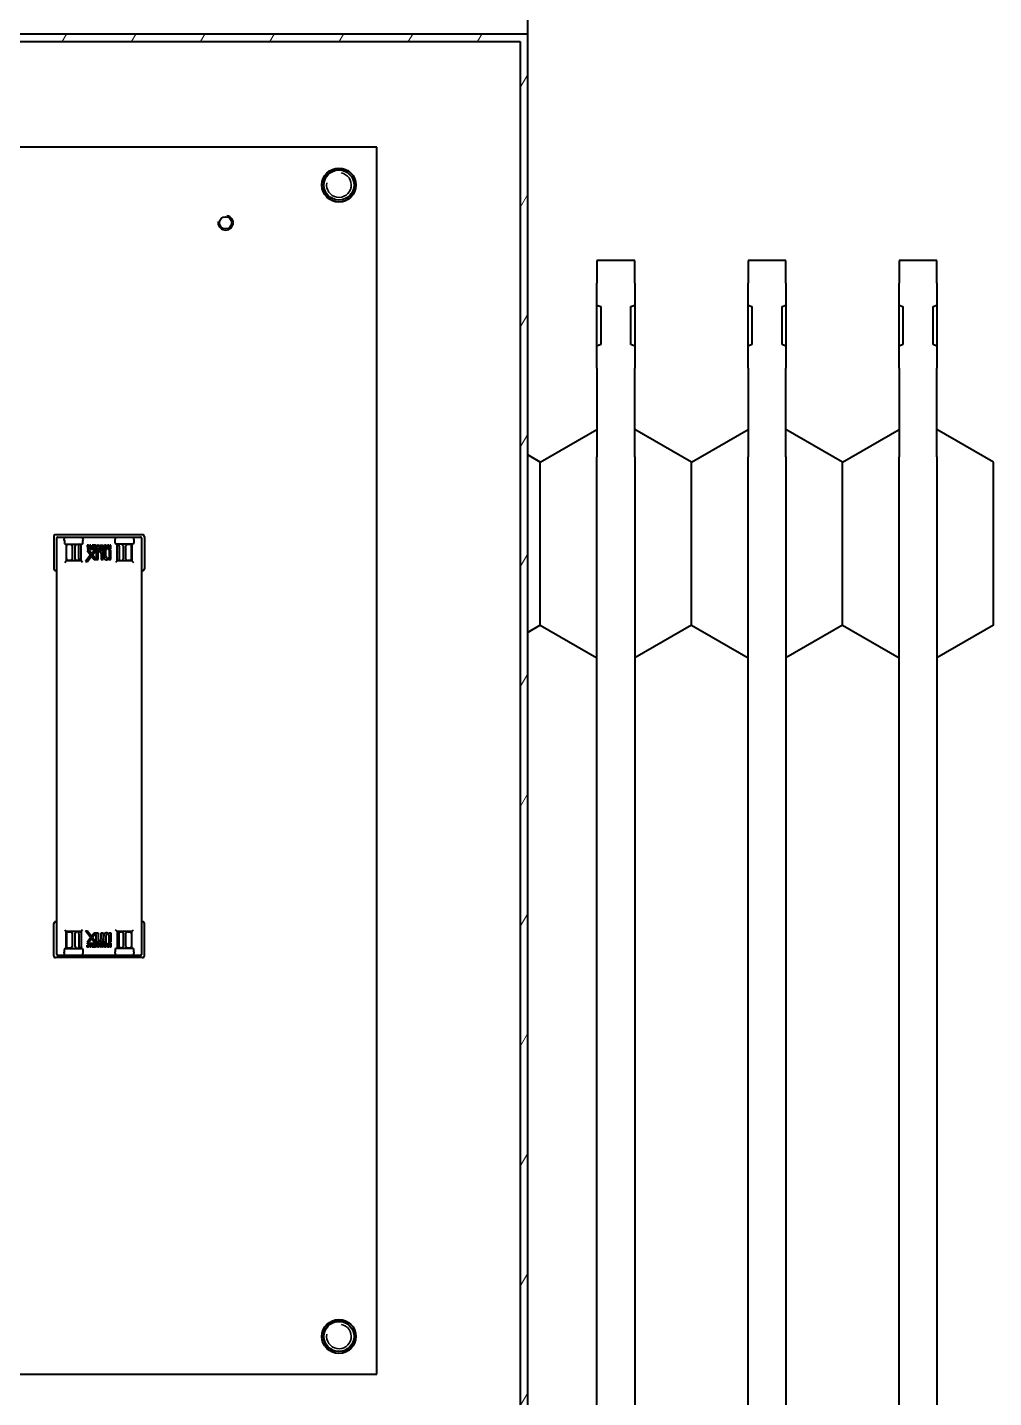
# Model space of a CAD drawing. Header units: millimetres. Extents: x 0 to 4205, y 0 to 2970.
# Drawn here: x 1979.9 to 2235.6, y 2292.2 to 2655.1 of the extents above; entities that cross this region are included whole.
import ezdxf

# ---------------------------------------------------------------- set-up
doc = ezdxf.new("R2010")
doc.units = ezdxf.units.MM
doc.header["$LTSCALE"] = 5
for name, color, linetype, lineweight in [('가시적인 것(ISO)', 3, 'Continuous', 40), ('가시적인 좁은 것(ISO)', 3, 'Continuous', 35), ('해치(ISO)', 7, 'Continuous', 18)]:
    doc.layers.add(name, color=color, linetype=linetype, lineweight=lineweight)

msp = doc.modelspace()

# ---------------------------------------------------------------- hatches: boundary and pattern name
at = {"layer": '해치(ISO)'}
h = msp.add_hatch(dxfattribs=at)
h.set_pattern_fill('ANSI31', color=256, scale=127, angle=14.99998, style=0)
h.set_pattern_definition([(60, (0, 0), (-13.74815, 7.937505), [])])
h.paths.add_polyline_path([(2112.348, 2653.391), (1685.348, 2653.391), (1685.348, 2268.391), (2112.348, 2268.391)])
h.paths.add_polyline_path([(1687.348, 2651.391), (2110.348, 2651.391), (2110.348, 2270.391), (1687.348, 2270.391)], flags=0)

# ---------------------------------------------------------------- linework, layer by layer
at = {"layer": '가시적인 것(ISO)'}
for p, q in [((2112.348, 2653.391), (2112.348, 2688.391)), ((2112.348, 2653.391), (1685.348, 2653.391)), ((2112.348, 2268.391), (2112.348, 2653.391)), ((1687.348, 2651.391), (2110.348, 2651.391)), ((2110.348, 2651.391), (2110.348, 2270.391)), ((2072.348, 2623.391), (1725.348, 2623.391)), ((2072.348, 2298.391), (2072.348, 2623.391)), ((2130.648, 2593.391), (2130.648, 2587.36)), ((2140.648, 2593.391), (2130.648, 2593.391)), ((2140.648, 2587.36), (2140.648, 2593.391)), ((2170.648, 2593.391), (2170.648, 2587.36)), ((2180.648, 2593.391), (2170.648, 2593.391)), ((2180.648, 2587.36), (2180.648, 2593.391)), ((2210.648, 2593.391), (2210.648, 2587.36)), ((2220.648, 2593.391), (2210.648, 2593.391)), ((2220.648, 2587.36), (2220.648, 2593.391)), ((2130.648, 2581.61), (2130.648, 2587.36)), ((2140.648, 2587.36), (2140.648, 2581.61)), ((2170.648, 2581.61), (2170.648, 2587.36)), ((2180.648, 2587.36), (2180.648, 2581.61)), ((2210.648, 2581.61), (2210.648, 2587.36)), ((2220.648, 2587.36), (2220.648, 2581.61)), ((2130.648, 2581.61), (2131.648, 2581.176)), ((2130.648, 2570.691), (2130.648, 2581.61)), ((2131.648, 2581.176), (2131.648, 2571.125)), ((2139.648, 2581.176), (2140.648, 2581.61)), ((2139.648, 2571.125), (2139.648, 2581.176)), ((2140.648, 2581.61), (2140.648, 2570.691)), ((2170.648, 2581.61), (2171.648, 2581.176)), ((2170.648, 2570.691), (2170.648, 2581.61)), ((2171.648, 2581.176), (2171.648, 2571.125)), ((2179.648, 2581.176), (2180.648, 2581.61)), ((2179.648, 2571.125), (2179.648, 2581.176)), ((2180.648, 2581.61), (2180.648, 2570.691)), ((2210.648, 2581.61), (2211.648, 2581.176)), ((2210.648, 2570.691), (2210.648, 2581.61)), ((2211.648, 2581.176), (2211.648, 2571.125)), ((2219.648, 2581.176), (2220.648, 2581.61)), ((2219.648, 2571.125), (2219.648, 2581.176)), ((2220.648, 2581.61), (2220.648, 2570.691)), ((2131.648, 2571.125), (2130.648, 2570.691)), ((2130.648, 2564.849), (2130.648, 2570.691)), ((2140.648, 2570.691), (2139.648, 2571.125)), ((2140.648, 2570.691), (2140.648, 2564.849)), ((2171.648, 2571.125), (2170.648, 2570.691)), ((2170.648, 2564.849), (2170.648, 2570.691)), ((2180.648, 2570.691), (2179.648, 2571.125)), ((2180.648, 2570.691), (2180.648, 2564.849)), ((2211.648, 2571.125), (2210.648, 2570.691)), ((2210.648, 2564.849), (2210.648, 2570.691)), ((2220.648, 2570.691), (2219.648, 2571.125)), ((2220.648, 2570.691), (2220.648, 2564.849)), ((2130.648, 2564.849), (2130.648, 2541.357)), ((2140.648, 2541.357), (2140.648, 2564.849)), ((2170.648, 2564.849), (2170.648, 2541.357)), ((2180.648, 2541.357), (2180.648, 2564.849)), ((2210.648, 2564.849), (2210.648, 2541.357)), ((2220.648, 2541.357), (2220.648, 2564.849)), ((2115.648, 2539.98), (2130.648, 2548.641)), ((2155.648, 2539.98), (2140.648, 2548.641)), ((2155.648, 2539.98), (2170.648, 2548.641)), ((2195.648, 2539.98), (2180.648, 2548.641)), ((2195.648, 2539.98), (2210.648, 2548.641)), ((2235.648, 2539.98), (2220.648, 2548.641)), ((2115.648, 2539.98), (2112.348, 2541.886)), ((2130.648, 2186.11), (2130.648, 2541.357)), ((2140.648, 2541.357), (2140.648, 2186.11)), ((2170.648, 2186.11), (2170.648, 2541.357)), ((2180.648, 2541.357), (2180.648, 2186.11)), ((2210.648, 2186.11), (2210.648, 2541.357)), ((2220.648, 2541.357), (2220.648, 2186.11)), ((2115.648, 2496.801), (2115.648, 2539.98)), ((2155.648, 2496.801), (2155.648, 2539.98)), ((2195.648, 2496.801), (2195.648, 2539.98)), ((2235.648, 2496.801), (2235.648, 2539.98)), ((1986.848, 2520.248), (1986.848, 2511.738)), ((2010.348, 2520.748), (1987.347, 2520.748)), ((1987.642, 2409.584), (1987.642, 2519.912)), ((1987.878, 2520.148), (2009.817, 2520.148)), ((1989.631, 2519.593), (1989.629, 2519.605)), ((1989.648, 2519.246), (1989.648, 2518.605)), ((1994.578, 2518.605), (1994.578, 2519.246)), ((1994.597, 2519.605), (1994.595, 2519.593)), ((2003.098, 2519.605), (2003.1, 2519.593)), ((2003.117, 2518.605), (2003.117, 2519.246)), ((2008.047, 2519.246), (2008.047, 2518.605)), ((2008.064, 2519.593), (2008.066, 2519.605)), ((2010.053, 2519.912), (2010.053, 2409.584)), ((2010.848, 2520.248), (2010.848, 2511.738)), ((1989.945, 2518.305), (1990.028, 2518.305)), ((1990.028, 2518.305), (1994.198, 2518.305)), ((1990.153, 2518.305), (1990.153, 2513.825)), ((1990.229, 2514.424), (1990.229, 2517.707)), ((1990.376, 2518.233), (1990.249, 2518.106)), ((1990.376, 2518.233), (1991.351, 2518.233)), ((1991.751, 2517.834), (1991.751, 2514.297)), ((1992.505, 2514.297), (1992.505, 2517.834)), ((1992.905, 2518.233), (1993.668, 2518.233)), ((1993.496, 2514.424), (1993.496, 2517.707)), ((1993.541, 2518.106), (1993.668, 2518.233)), ((1994.073, 2513.825), (1994.073, 2518.305)), ((1994.198, 2518.305), (1994.281, 2518.305)), ((1996.608, 2515.399), (1995.238, 2513.629)), ((1995.668, 2516.62), (1996.607, 2515.41)), ((1996.201, 2516.62), (1995.668, 2516.62)), ((1995.923, 2517.968), (1995.703, 2517.969)), ((1995.703, 2517.969), (1995.703, 2517.453)), ((1995.703, 2517.453), (1995.905, 2517.453)), ((1995.805, 2517.147), (1995.806, 2516.944)), ((1995.905, 2517.453), (1995.905, 2517.771)), ((1996.874, 2515.752), (1996.201, 2516.62)), ((1996.502, 2517.968), (1996.502, 2517.1)), ((1996.703, 2517.968), (1996.502, 2517.968)), ((1996.607, 2515.41), (1996.876, 2515.746)), ((1996.861, 2515.079), (1996.608, 2515.399)), ((1996.674, 2516.928), (1997.216, 2516.928)), ((1996.704, 2517.126), (1996.703, 2517.968)), ((1997.014, 2517.126), (1996.704, 2517.126)), ((1997.131, 2515.41), (1996.861, 2515.079)), ((1997.562, 2516.623), (1996.874, 2515.752)), ((1996.876, 2515.746), (1997.134, 2515.428)), ((1997.215, 2517.968), (1997.014, 2517.968)), ((1997.014, 2517.968), (1997.014, 2517.126)), ((1998.1, 2514.174), (1997.131, 2515.41)), ((1997.134, 2515.428), (1998.065, 2516.624)), ((1997.216, 2516.928), (1997.215, 2517.968)), ((1997.836, 2517.968), (1997.294, 2517.968)), ((1997.294, 2517.968), (1997.295, 2516.928)), ((1997.295, 2516.928), (1997.496, 2516.928)), ((1997.496, 2516.928), (1997.496, 2517.771)), ((1997.496, 2517.771), (1997.803, 2517.771)), ((1998.065, 2516.624), (1997.562, 2516.623)), ((1997.803, 2517.771), (1997.804, 2516.928)), ((1997.804, 2516.928), (1998.008, 2516.928)), ((1998.008, 2516.928), (1998.008, 2517.796)), ((1998.595, 2516.623), (1998.1, 2516.623)), ((1998.1, 2516.623), (1998.1, 2514.174)), ((1998.594, 2514.164), (1998.598, 2515.974)), ((1998.595, 2516.268), (1998.595, 2516.623)), ((1999.259, 2517.48), (1998.97, 2516.926)), ((1998.97, 2516.926), (1999.173, 2516.926)), ((1999.173, 2516.926), (1999.359, 2517.286)), ((1999.46, 2517.967), (1999.259, 2517.967)), ((1999.259, 2517.967), (1999.259, 2517.48)), ((1999.359, 2517.286), (1999.538, 2516.929)), ((1999.415, 2515.71), (1999.415, 2514.164)), ((1999.46, 2517.48), (1999.46, 2517.967)), ((1999.741, 2516.929), (1999.46, 2517.48)), ((1999.538, 2516.929), (1999.741, 2516.929)), ((1999.748, 2517.968), (1999.748, 2517.1)), ((1999.948, 2517.968), (1999.748, 2517.968)), ((1999.921, 2516.928), (2000.462, 2516.928)), ((1999.949, 2517.118), (1999.948, 2517.968)), ((2000.259, 2517.118), (1999.949, 2517.118)), ((1999.958, 2514.164), (1999.958, 2515.739)), ((2000.668, 2516.63), (2000.124, 2516.63)), ((2000.124, 2516.63), (2000.124, 2515.055)), ((2000.462, 2517.968), (2000.259, 2517.968)), ((2000.259, 2517.968), (2000.259, 2517.118)), ((2000.462, 2516.928), (2000.462, 2517.968)), ((2000.708, 2517.968), (2000.516, 2517.968)), ((2000.516, 2517.968), (2000.731, 2516.928)), ((2000.668, 2515.084), (2000.668, 2516.63)), ((2000.865, 2517.236), (2000.708, 2517.968)), ((2000.731, 2516.928), (2001.003, 2516.928)), ((2001.031, 2517.968), (2000.865, 2517.236)), ((2001.003, 2516.928), (2001.239, 2517.968)), ((2001.239, 2517.968), (2001.031, 2517.968)), ((2001.281, 2517.972), (2001.281, 2516.928)), ((2001.486, 2517.972), (2001.281, 2517.972)), ((2001.281, 2516.928), (2001.486, 2516.928)), ((2001.488, 2516.63), (2001.484, 2514.82)), ((2001.486, 2517.55), (2001.486, 2517.972)), ((2001.792, 2517.55), (2001.486, 2517.55)), ((2001.486, 2516.928), (2001.486, 2517.357)), ((2001.486, 2517.357), (2001.79, 2517.357)), ((2001.993, 2516.63), (2001.488, 2516.63)), ((2001.993, 2517.97), (2001.79, 2517.97)), ((2001.79, 2517.97), (2001.792, 2517.55)), ((2001.79, 2517.357), (2001.79, 2516.928)), ((2001.79, 2516.928), (2001.992, 2516.928)), ((2001.992, 2516.928), (2001.993, 2517.97)), ((2001.993, 2514.171), (2001.993, 2516.63)), ((2003.497, 2518.305), (2003.414, 2518.305)), ((2007.667, 2518.305), (2003.497, 2518.305)), ((2003.622, 2513.825), (2003.622, 2518.305)), ((2004.79, 2518.233), (2004.027, 2518.233)), ((2004.027, 2518.233), (2004.154, 2518.106)), ((2004.199, 2517.707), (2004.199, 2514.424)), ((2005.19, 2517.834), (2005.19, 2514.297)), ((2005.944, 2514.297), (2005.944, 2517.834)), ((2006.344, 2518.233), (2007.319, 2518.233)), ((2007.319, 2518.233), (2007.446, 2518.106)), ((2007.466, 2514.424), (2007.466, 2517.707)), ((2007.542, 2518.305), (2007.542, 2513.825)), ((2007.75, 2518.305), (2007.667, 2518.305)), ((1989.753, 2513.425), (1990.153, 2513.825)), ((1994.073, 2513.825), (1990.153, 2513.825)), ((1990.376, 2513.898), (1990.249, 2514.024)), ((1991.351, 2513.898), (1990.376, 2513.898)), ((1993.668, 2513.898), (1992.905, 2513.898)), ((1993.668, 2513.898), (1993.541, 2514.024)), ((1994.473, 2513.425), (1994.073, 2513.825)), ((1995.238, 2513.629), (1995.738, 2513.627)), ((1995.738, 2513.627), (1996.861, 2515.074)), ((1996.861, 2515.074), (1997.569, 2514.157)), ((1997.569, 2514.157), (1998.113, 2514.157)), ((1998.113, 2514.157), (1998.108, 2514.164)), ((1998.108, 2514.164), (1998.594, 2514.164)), ((1999.415, 2514.164), (1999.958, 2514.164)), ((2001.488, 2514.526), (2001.488, 2514.171)), ((2001.488, 2514.171), (2001.993, 2514.171)), ((2003.622, 2513.825), (2003.222, 2513.425)), ((2007.542, 2513.825), (2003.622, 2513.825)), ((2004.154, 2514.024), (2004.027, 2513.898)), ((2004.027, 2513.898), (2004.79, 2513.898)), ((2007.319, 2513.898), (2006.344, 2513.898)), ((2007.446, 2514.024), (2007.319, 2513.898)), ((2007.542, 2513.825), (2007.942, 2513.425)), ((1987.642, 2511.252), (1987.356, 2511.252)), ((2010.053, 2511.252), (2010.339, 2511.252)), ((2115.648, 2496.801), (2112.348, 2494.896)), ((2115.648, 2496.801), (2130.648, 2488.141)), ((2155.648, 2496.801), (2140.648, 2488.141)), ((2155.648, 2496.801), (2170.648, 2488.141)), ((2195.648, 2496.801), (2180.648, 2488.141)), ((2195.648, 2496.801), (2210.648, 2488.141)), ((2235.648, 2496.801), (2220.648, 2488.141)), ((1986.848, 2409.248), (1986.848, 2417.758)), ((1987.642, 2418.244), (1987.356, 2418.244)), ((2010.053, 2418.244), (2010.339, 2418.244)), ((2010.848, 2409.248), (2010.848, 2417.758)), ((1989.753, 2416.071), (1990.153, 2415.671)), ((1994.073, 2415.671), (1990.153, 2415.671)), ((1990.153, 2411.191), (1990.153, 2415.671)), ((1990.229, 2415.072), (1990.229, 2411.789)), ((1990.249, 2415.471), (1990.376, 2415.598)), ((1990.376, 2415.598), (1991.351, 2415.598)), ((1991.751, 2415.199), (1991.751, 2411.662)), ((1992.505, 2411.662), (1992.505, 2415.199)), ((1993.668, 2415.598), (1992.905, 2415.598)), ((1993.496, 2415.072), (1993.496, 2411.789)), ((1993.668, 2415.598), (1993.541, 2415.471)), ((1994.473, 2416.071), (1994.073, 2415.671)), ((1994.073, 2415.671), (1994.073, 2411.191)), ((1995.238, 2415.867), (1995.738, 2415.869)), ((1996.608, 2414.097), (1995.238, 2415.867)), ((1995.668, 2412.876), (1996.607, 2414.086)), ((1995.738, 2415.869), (1996.861, 2414.422)), ((1996.874, 2413.744), (1996.201, 2412.876)), ((1996.607, 2414.086), (1996.876, 2413.75)), ((1996.861, 2414.417), (1996.608, 2414.097)), ((1996.861, 2414.422), (1997.569, 2415.339)), ((1997.131, 2414.086), (1996.861, 2414.417)), ((1997.562, 2412.873), (1996.874, 2413.744)), ((1996.876, 2413.75), (1997.134, 2414.068)), ((1998.1, 2415.322), (1997.131, 2414.086)), ((1997.134, 2414.068), (1998.065, 2412.872)), ((1997.569, 2415.339), (1998.113, 2415.339)), ((1998.1, 2412.873), (1998.1, 2415.322)), ((1998.113, 2415.339), (1998.108, 2415.332)), ((1998.108, 2415.332), (1998.594, 2415.332)), ((1998.594, 2415.332), (1998.598, 2413.522)), ((1999.415, 2413.786), (1999.415, 2415.332)), ((1999.415, 2415.332), (1999.958, 2415.332)), ((1999.958, 2415.332), (1999.958, 2413.757)), ((2000.124, 2412.866), (2000.124, 2414.441)), ((2000.668, 2414.412), (2000.668, 2412.866)), ((2001.488, 2412.866), (2001.484, 2414.676)), ((2001.488, 2414.97), (2001.488, 2415.325)), ((2001.488, 2415.325), (2001.993, 2415.325)), ((2001.993, 2415.325), (2001.993, 2412.866)), ((2003.622, 2415.671), (2003.222, 2416.071)), ((2007.542, 2415.671), (2003.622, 2415.671)), ((2003.622, 2415.671), (2003.622, 2411.191)), ((2004.027, 2415.598), (2004.79, 2415.598)), ((2004.154, 2415.471), (2004.027, 2415.598)), ((2004.199, 2411.789), (2004.199, 2415.072)), ((2005.19, 2415.199), (2005.19, 2411.662)), ((2005.944, 2411.662), (2005.944, 2415.199)), ((2006.344, 2415.598), (2007.319, 2415.598)), ((2007.319, 2415.598), (2007.446, 2415.471)), ((2007.466, 2415.072), (2007.466, 2411.789)), ((2007.542, 2415.671), (2007.942, 2416.071)), ((2007.542, 2411.191), (2007.542, 2415.671)), ((1989.648, 2410.25), (1989.648, 2410.891)), ((1989.945, 2411.191), (1990.028, 2411.191)), ((1990.028, 2411.191), (1994.198, 2411.191)), ((1990.376, 2411.263), (1990.249, 2411.39)), ((1991.351, 2411.263), (1990.376, 2411.263)), ((1992.905, 2411.263), (1993.668, 2411.263)), ((1993.541, 2411.39), (1993.668, 2411.263)), ((1994.198, 2411.191), (1994.281, 2411.191)), ((1994.578, 2410.891), (1994.578, 2410.25)), ((1996.201, 2412.876), (1995.668, 2412.876)), ((1995.703, 2411.527), (1995.703, 2412.043)), ((1995.703, 2412.043), (1995.905, 2412.043)), ((1995.923, 2411.528), (1995.703, 2411.527)), ((1995.805, 2412.349), (1995.806, 2412.552)), ((1995.905, 2412.043), (1995.905, 2411.725)), ((1996.502, 2411.528), (1996.502, 2412.396)), ((1996.703, 2411.528), (1996.502, 2411.528)), ((1996.674, 2412.568), (1997.216, 2412.568)), ((1996.704, 2412.37), (1996.703, 2411.528)), ((1997.014, 2412.37), (1996.704, 2412.37)), ((1997.014, 2411.528), (1997.014, 2412.37)), ((1997.215, 2411.528), (1997.014, 2411.528)), ((1997.216, 2412.568), (1997.215, 2411.528)), ((1997.294, 2411.528), (1997.295, 2412.568)), ((1997.836, 2411.528), (1997.294, 2411.528)), ((1997.295, 2412.568), (1997.496, 2412.568)), ((1997.496, 2412.568), (1997.496, 2411.725)), ((1997.496, 2411.725), (1997.803, 2411.725)), ((1998.065, 2412.872), (1997.562, 2412.873)), ((1997.803, 2411.725), (1997.804, 2412.568)), ((1997.804, 2412.568), (1998.008, 2412.568)), ((1998.008, 2412.568), (1998.008, 2411.7)), ((1998.595, 2412.873), (1998.1, 2412.873)), ((1998.595, 2413.228), (1998.595, 2412.873)), ((1999.259, 2412.016), (1998.97, 2412.57)), ((1998.97, 2412.57), (1999.173, 2412.57)), ((1999.173, 2412.57), (1999.359, 2412.21)), ((1999.259, 2411.529), (1999.259, 2412.016)), ((1999.46, 2411.529), (1999.259, 2411.529)), ((1999.359, 2412.21), (1999.538, 2412.567)), ((1999.741, 2412.567), (1999.46, 2412.016)), ((1999.46, 2412.016), (1999.46, 2411.529)), ((1999.538, 2412.567), (1999.741, 2412.567)), ((1999.748, 2411.528), (1999.748, 2412.396)), ((1999.948, 2411.528), (1999.748, 2411.528)), ((1999.921, 2412.568), (2000.462, 2412.568)), ((1999.949, 2412.378), (1999.948, 2411.528)), ((2000.259, 2412.378), (1999.949, 2412.378)), ((2000.668, 2412.866), (2000.124, 2412.866)), ((2000.259, 2411.528), (2000.259, 2412.378)), ((2000.462, 2411.528), (2000.259, 2411.528)), ((2000.462, 2412.568), (2000.462, 2411.528)), ((2000.516, 2411.528), (2000.731, 2412.568)), ((2000.708, 2411.528), (2000.516, 2411.528)), ((2000.865, 2412.26), (2000.708, 2411.528)), ((2000.731, 2412.568), (2001.003, 2412.568)), ((2001.031, 2411.528), (2000.865, 2412.26)), ((2001.003, 2412.568), (2001.239, 2411.528)), ((2001.239, 2411.528), (2001.031, 2411.528)), ((2001.281, 2411.524), (2001.281, 2412.568)), ((2001.281, 2412.568), (2001.486, 2412.568)), ((2001.486, 2411.524), (2001.281, 2411.524)), ((2001.486, 2412.568), (2001.486, 2412.139)), ((2001.486, 2412.139), (2001.79, 2412.139)), ((2001.792, 2411.946), (2001.486, 2411.946)), ((2001.486, 2411.946), (2001.486, 2411.524)), ((2001.993, 2412.866), (2001.488, 2412.866)), ((2001.79, 2412.139), (2001.79, 2412.568)), ((2001.79, 2412.568), (2001.992, 2412.568)), ((2001.79, 2411.526), (2001.792, 2411.946)), ((2001.993, 2411.526), (2001.79, 2411.526)), ((2001.992, 2412.568), (2001.993, 2411.526)), ((2003.117, 2410.891), (2003.117, 2410.25)), ((2003.497, 2411.191), (2003.414, 2411.191)), ((2007.667, 2411.191), (2003.497, 2411.191)), ((2004.027, 2411.263), (2004.154, 2411.39)), ((2004.79, 2411.263), (2004.027, 2411.263)), ((2007.319, 2411.263), (2006.344, 2411.263)), ((2007.319, 2411.263), (2007.446, 2411.39)), ((2007.75, 2411.191), (2007.667, 2411.191)), ((2008.047, 2410.25), (2008.047, 2410.891)), ((2010.348, 2408.748), (1987.347, 2408.748)), ((1987.878, 2409.348), (2009.817, 2409.348)), ((1989.631, 2409.903), (1989.629, 2409.891)), ((1994.597, 2409.891), (1994.595, 2409.903)), ((2003.098, 2409.891), (2003.1, 2409.903)), ((2008.064, 2409.903), (2008.066, 2409.891)), ((1725.348, 2298.391), (2072.348, 2298.391))]:
    msp.add_line(p, q, dxfattribs=at)
for centre, radius in [((2062.348, 2613.391), 4.5), ((2062.348, 2613.391), 4), ((2032.348, 2603.391), 1.621), ((2062.348, 2308.391), 4.5), ((2062.348, 2308.391), 4)]:
    msp.add_circle(centre, radius, dxfattribs=at)
for centre, major_axis, ratio, start_param, end_param in [((1987.348, 2520.248), (0.354, -0.354), 0.9996955, 2.3563468, 3.9268385), ((1987.886, 2519.905), (0.175, -0.175), 0.9702875, 2.3712736, 3.9119117), ((1989.931, 2519.599), (-0.127, 0.431), 0.6553361, 0.2131825, 1.3650854), ((1989.613, 2519.246), (0, 0.4), 0.0874887, 4.712389, 5.7595865), ((1994.295, 2519.599), (0.127, 0.431), 0.6553361, 4.9180999, 6.0700028), ((1994.613, 2519.246), (0, 0.4), 0.0874887, 0.5235988, 1.5707963), ((2003.4, 2519.599), (-0.127, 0.431), 0.6553361, 0.2131825, 1.3650854), ((2003.082, 2519.246), (0, 0.4), 0.0874887, 4.712389, 5.7595865), ((2007.764, 2519.599), (0.127, 0.431), 0.6553361, 4.9180999, 6.0700028), ((2008.082, 2519.246), (0, 0.4), 0.0874887, 0.5235988, 1.5707963), ((2009.809, 2519.905), (-0.175, -0.175), 0.9702875, 2.3712736, 3.9119117), ((2010.348, 2520.248), (-0.354, -0.354), 0.9996955, 2.3563468, 3.9268385), ((1989.949, 2518.605), (-0.301, 0), 0.9961947, 0, 0.8614023), ((1990.25, 2517.707), (0, 0.4), 0.0524078, 0.0523599, 1.5707963), ((1991.35, 2517.832), (0.284, 0.284), 0.9972647, 5.4991567, 7.0672139), ((1992.906, 2517.832), (0.284, -0.284), 0.9972647, 2.357564, 3.9256213), ((1993.68, 2517.833), (0.284, 0.284), 0.9972647, 5.6951578, 7.1003156), ((1994.277, 2518.605), (0.301, 0), 0.9961947, 5.4217831, 6.2831853), ((1983.035, 2494.785), (16.201, 21.426), 0.1124582, 6.1355453, 6.2259598), ((1974.663, 2473.237), (25.032, 43.254), 0.0840576, 6.1389453, 6.228334), ((2003.418, 2518.605), (-0.301, 0), 0.9961947, 0, 0.8614023), ((2004.015, 2517.833), (-0.284, 0.284), 0.9972647, 5.466055, 6.8712128), ((2004.789, 2517.832), (0.284, 0.284), 0.9972647, 5.4991567, 7.0672139), ((2006.345, 2517.832), (-0.284, 0.284), 0.9972647, 5.4991567, 7.0672139), ((2007.445, 2517.707), (0, -0.4), 0.0524078, 1.5707963, 3.0892328), ((2007.746, 2518.605), (0.301, 0), 0.9961947, 5.4217831, 6.2831853), ((1987.348, 2511.739), (-0.277, -0.416), 0.9995052, 5.3005614, 6.3892197), ((1990.25, 2514.424), (0, -0.4), 0.0524078, 4.712389, 6.2308254), ((1991.35, 2514.298), (0.284, -0.284), 0.9972647, 5.4991567, 7.0672139), ((1992.906, 2514.298), (-0.284, -0.284), 0.9972647, 5.4991567, 7.0672139), ((1993.68, 2514.298), (-0.284, 0.284), 0.9972647, 2.3244623, 3.7296202), ((2042.875, 2587.349), (42.489, 73.045), 0.0646687, 3.0308729, 3.0996216), ((2018.508, 2537.875), (17.662, 23.292), 0.1079467, 3.0001883, 3.0868201), ((2004.015, 2514.298), (-0.284, -0.284), 0.9972647, 5.6951578, 7.1003156), ((2004.789, 2514.298), (0.284, -0.284), 0.9972647, 5.4991567, 7.0672139), ((2006.345, 2514.298), (-0.284, -0.284), 0.9972647, 5.4991567, 7.0672139), ((2007.445, 2514.424), (0, 0.4), 0.0524078, 3.1939525, 4.712389), ((2010.348, 2511.739), (0.277, -0.416), 0.9995052, 6.1771509, 7.2658092), ((1987.28, 2511.637), (-0.497, 0.127), 0.7306361, 1.4257443, 1.8902767), ((1987.356, 2511.752), (-0.277, -0.416), 0.9995052, 0.5705668, 0.5877156), ((2010.416, 2511.637), (-0.497, -0.127), 0.7306361, 1.2341672, 1.7158484), ((1987.348, 2417.757), (-0.277, 0.416), 0.9995052, 6.1771509, 7.2658092), ((1987.28, 2417.859), (-0.497, -0.127), 0.7306361, 4.3929086, 4.857441), ((1987.356, 2417.744), (-0.277, 0.416), 0.9995052, 5.6954697, 5.7126185), ((2010.416, 2417.859), (-0.497, 0.127), 0.7306361, 4.5673369, 5.0490181), ((2010.348, 2417.757), (0.277, 0.416), 0.9995052, 5.3005614, 6.3892197), ((1990.25, 2415.072), (0, -0.4), 0.0524078, 3.1939525, 4.712389), ((1991.35, 2415.198), (0.284, 0.284), 0.9972647, 5.4991567, 7.0672139), ((1992.906, 2415.198), (-0.284, 0.284), 0.9972647, 5.4991567, 7.0672139), ((1993.68, 2415.198), (-0.284, -0.284), 0.9972647, 2.5535651, 3.958723), ((1983.035, 2434.711), (-16.201, 21.426), 0.1124582, 3.1988182, 3.2892327), ((1974.663, 2456.259), (-25.032, 43.254), 0.0840576, 3.1964439, 3.2858327), ((2042.875, 2342.147), (-42.489, 73.045), 0.0646687, 0.0419711, 0.1107198), ((2018.508, 2391.621), (-17.662, 23.292), 0.1079467, 0.0547725, 0.1414043), ((2004.015, 2415.198), (-0.284, 0.284), 0.9972647, 5.466055, 6.8712128), ((2004.789, 2415.198), (0.284, 0.284), 0.9972647, 5.4991567, 7.0672139), ((2006.345, 2415.198), (-0.284, 0.284), 0.9972647, 5.4991567, 7.0672139), ((2007.445, 2415.072), (0, 0.4), 0.0524078, 4.712389, 6.2308254), ((1989.613, 2410.25), (0, -0.4), 0.0874887, 0.5235988, 1.5707963), ((1989.949, 2410.891), (-0.301, 0), 0.9961947, 5.4217831, 6.2831853), ((1990.25, 2411.789), (0, 0.4), 0.0524078, 1.5707963, 3.0892328), ((1991.35, 2411.663), (0.284, -0.284), 0.9972647, 5.4991567, 7.0672139), ((1992.906, 2411.663), (0.284, 0.284), 0.9972647, 2.357564, 3.9256213), ((1993.68, 2411.663), (0.284, -0.284), 0.9972647, 5.466055, 6.8712128), ((1994.277, 2410.891), (0.301, 0), 0.9961947, 0, 0.8614023), ((1994.613, 2410.25), (0, -0.4), 0.0874887, 4.712389, 5.7595865), ((2003.082, 2410.25), (0, -0.4), 0.0874887, 0.5235988, 1.5707963), ((2003.418, 2410.891), (-0.301, 0), 0.9961947, 5.4217831, 6.2831853), ((2004.015, 2411.663), (-0.284, -0.284), 0.9972647, 5.6951578, 7.1003156), ((2004.789, 2411.663), (0.284, -0.284), 0.9972647, 5.4991567, 7.0672139), ((2006.345, 2411.663), (-0.284, -0.284), 0.9972647, 5.4991567, 7.0672139), ((2007.445, 2411.789), (0, -0.4), 0.0524078, 0.0523599, 1.5707963), ((2007.746, 2410.891), (0.301, 0), 0.9961947, 0, 0.8614023), ((2008.082, 2410.25), (0, -0.4), 0.0874887, 4.712389, 5.7595865), ((1987.348, 2409.248), (0.354, 0.354), 0.9996955, 2.3563468, 3.9268385), ((1987.886, 2409.591), (0.175, 0.175), 0.9702875, 2.3712736, 3.9119117), ((1989.931, 2409.897), (-0.127, -0.431), 0.6553361, 4.9180999, 6.0700028), ((1994.295, 2409.897), (0.127, -0.431), 0.6553361, 0.2131825, 1.3650854), ((2003.4, 2409.897), (-0.127, -0.431), 0.6553361, 4.9180999, 6.0700028), ((2007.764, 2409.897), (0.127, -0.431), 0.6553361, 0.2131825, 1.3650854), ((2009.809, 2409.591), (-0.175, 0.175), 0.9702875, 2.3712736, 3.9119117), ((2010.348, 2409.248), (-0.354, 0.354), 0.9996955, 2.3563468, 3.9268385)]:
    msp.add_ellipse(centre, major_axis=major_axis, ratio=ratio, start_param=start_param, end_param=end_param, dxfattribs=at)
for points in [[(1989.747, 2520.002), (1989.782, 2520.026), (1989.819, 2520.042), (1989.854, 2520.049)], [(1994.479, 2520.002), (1994.444, 2520.026), (1994.407, 2520.042), (1994.372, 2520.049)], [(2003.216, 2520.002), (2003.251, 2520.026), (2003.288, 2520.042), (2003.323, 2520.049)], [(2007.948, 2520.002), (2007.913, 2520.026), (2007.876, 2520.042), (2007.841, 2520.049)], [(1993.541, 2518.106), (1993.541, 2518.106), (1993.541, 2518.106), (1993.54, 2518.106)], [(1995.905, 2517.771), (1996.114, 2517.771), (1996.253, 2517.644), (1996.253, 2517.453)], [(1996.459, 2517.453), (1996.459, 2517.737), (1996.265, 2517.968), (1995.923, 2517.968)], [(1996.502, 2517.1), (1996.5, 2516.985), (1996.557, 2516.928), (1996.674, 2516.928)], [(1998.008, 2517.796), (1998.01, 2517.911), (1997.953, 2517.968), (1997.836, 2517.968)], [(1999.15, 2516.675), (1998.977, 2516.657), (1998.701, 2516.503), (1998.595, 2516.268)], [(1998.598, 2515.974), (1998.621, 2516.129), (1998.746, 2516.288), (1998.946, 2516.3)], [(1998.946, 2516.3), (1999.14, 2516.312), (1999.274, 2516.224), (1999.348, 2516.071)], [(1999.857, 2516.311), (1999.735, 2516.554), (1999.511, 2516.713), (1999.15, 2516.675)], [(1999.748, 2517.1), (1999.747, 2516.985), (1999.804, 2516.928), (1999.921, 2516.928)], [(2004.154, 2518.106), (2004.154, 2518.106), (2004.154, 2518.106), (2004.155, 2518.106)], [(1993.541, 2514.024), (1993.541, 2514.025), (1993.541, 2514.025), (1993.54, 2514.025)], [(2000.225, 2514.483), (2000.348, 2514.24), (2000.572, 2514.081), (2000.932, 2514.119)], [(2001.136, 2514.494), (2000.943, 2514.482), (2000.808, 2514.57), (2000.734, 2514.723)], [(2000.932, 2514.119), (2001.106, 2514.137), (2001.381, 2514.291), (2001.488, 2514.526)], [(2001.484, 2514.82), (2001.461, 2514.665), (2001.336, 2514.505), (2001.136, 2514.494)], [(2004.154, 2514.024), (2004.154, 2514.025), (2004.154, 2514.025), (2004.155, 2514.025)], [(1993.541, 2415.471), (1993.541, 2415.471), (1993.541, 2415.471), (1993.54, 2415.471)], [(2000.225, 2415.013), (2000.348, 2415.256), (2000.572, 2415.415), (2000.932, 2415.377)], [(2001.136, 2415.002), (2000.943, 2415.014), (2000.808, 2414.926), (2000.734, 2414.773)], [(2000.932, 2415.377), (2001.106, 2415.359), (2001.381, 2415.205), (2001.488, 2414.97)], [(2001.484, 2414.676), (2001.461, 2414.831), (2001.336, 2414.99), (2001.136, 2415.002)], [(2004.154, 2415.471), (2004.154, 2415.471), (2004.154, 2415.471), (2004.155, 2415.471)], [(1993.541, 2411.39), (1993.541, 2411.39), (1993.541, 2411.39), (1993.54, 2411.39)], [(1995.905, 2411.725), (1996.114, 2411.725), (1996.253, 2411.852), (1996.253, 2412.043)], [(1996.459, 2412.043), (1996.459, 2411.759), (1996.265, 2411.528), (1995.923, 2411.528)], [(1996.502, 2412.396), (1996.5, 2412.51), (1996.557, 2412.568), (1996.674, 2412.568)], [(1998.008, 2411.7), (1998.01, 2411.585), (1997.953, 2411.528), (1997.836, 2411.528)], [(1999.15, 2412.821), (1998.977, 2412.839), (1998.701, 2412.993), (1998.595, 2413.228)], [(1998.598, 2413.522), (1998.621, 2413.367), (1998.746, 2413.207), (1998.946, 2413.195)], [(1998.946, 2413.195), (1999.14, 2413.184), (1999.274, 2413.272), (1999.348, 2413.425)], [(1999.857, 2413.185), (1999.735, 2412.942), (1999.511, 2412.783), (1999.15, 2412.821)], [(1999.748, 2412.396), (1999.747, 2412.51), (1999.804, 2412.568), (1999.921, 2412.568)], [(2004.154, 2411.39), (2004.154, 2411.39), (2004.154, 2411.39), (2004.155, 2411.39)], [(1994.479, 2409.494), (1994.444, 2409.47), (1994.407, 2409.454), (1994.372, 2409.447)], [(2003.216, 2409.494), (2003.251, 2409.47), (2003.288, 2409.454), (2003.323, 2409.447)], [(2007.948, 2409.494), (2007.913, 2409.47), (2007.876, 2409.454), (2007.841, 2409.447)]]:
    msp.add_open_spline(points, degree=3, dxfattribs=at)
for points, knots in [([(1989.753, 2518.378), (1989.778, 2518.356), (1989.811, 2518.337), (1989.868, 2518.314), (1989.899, 2518.308), (1989.934, 2518.305), (1989.94, 2518.305), (1989.945, 2518.305)], [0.025033421, 0.025033421, 0.025033421, 0.025033421, 0.034687727, 0.034687727, 0.043906977, 0.043906977, 0.045631771, 0.045631771, 0.045631771, 0.045631771]), ([(1993.496, 2517.707), (1993.496, 2517.767), (1993.497, 2517.829), (1993.502, 2517.941), (1993.505, 2517.991), (1993.511, 2518.043), (1993.514, 2518.058), (1993.52, 2518.082), (1993.523, 2518.091), (1993.53, 2518.101), (1993.534, 2518.104), (1993.539, 2518.106), (1993.54, 2518.106), (1993.54, 2518.106)], [-0.060721508, -0.060721508, -0.060721508, -0.060721508, -0.042771244, -0.042771244, -0.024820981, -0.024820981, -0.016712752, -0.016712752, -0.008604522, -0.008604522, -0.003085727, -0.003085727, -0.002585934, -0.002585934, -0.002585934, -0.002585934]), ([(1994.281, 2518.305), (1994.287, 2518.305), (1994.292, 2518.305), (1994.327, 2518.308), (1994.358, 2518.314), (1994.415, 2518.337), (1994.448, 2518.356), (1994.473, 2518.378)], [0.327553173, 0.327553173, 0.327553173, 0.327553173, 0.329277968, 0.329277968, 0.338497217, 0.338497217, 0.348151523, 0.348151523, 0.348151523, 0.348151523]), ([(1996.253, 2517.453), (1996.254, 2517.261), (1996.114, 2517.13), (1995.923, 2517.13), (1995.825, 2517.13), (1995.832, 2517.14), (1995.805, 2517.147)], [1, 1, 1, 1, 2, 2, 2, 3, 3, 3, 3]), ([(1995.806, 2516.944), (1995.833, 2516.94), (1995.851, 2516.928), (1995.927, 2516.928), (1996.259, 2516.928), (1996.459, 2517.168), (1996.459, 2517.453)], [4, 4, 4, 4, 5, 5, 5, 6, 6, 6, 6]), ([(1999.118, 2517.452), (1999.118, 2517.744), (1998.88, 2517.982), (1998.587, 2517.982), (1998.294, 2517.982), (1998.057, 2517.744), (1998.057, 2517.452)], [2, 2, 2, 2, 3, 3, 3, 4, 4, 4, 4]), ([(1998.057, 2517.452), (1998.057, 2517.159), (1998.294, 2516.921), (1998.587, 2516.921), (1998.88, 2516.921), (1999.118, 2517.159), (1999.118, 2517.452)], [0, 0, 0, 0, 1, 1, 1, 2, 2, 2, 2]), ([(1998.248, 2517.45), (1998.248, 2517.637), (1998.4, 2517.789), (1998.587, 2517.789), (1998.775, 2517.789), (1998.926, 2517.637), (1998.926, 2517.45)], [2, 2, 2, 2, 3, 3, 3, 4, 4, 4, 4]), ([(1998.926, 2517.45), (1998.926, 2517.263), (1998.775, 2517.111), (1998.587, 2517.111), (1998.4, 2517.111), (1998.248, 2517.263), (1998.248, 2517.45)], [0, 0, 0, 0, 1, 1, 1, 2, 2, 2, 2]), ([(2003.414, 2518.305), (2003.409, 2518.305), (2003.403, 2518.305), (2003.368, 2518.308), (2003.337, 2518.314), (2003.28, 2518.337), (2003.247, 2518.356), (2003.222, 2518.378)], [-0.232224243, -0.232224243, -0.232224243, -0.232224243, -0.230499449, -0.230499449, -0.221280199, -0.221280199, -0.211625893, -0.211625893, -0.211625893, -0.211625893]), ([(2004.199, 2517.707), (2004.199, 2517.767), (2004.198, 2517.829), (2004.193, 2517.941), (2004.19, 2517.991), (2004.184, 2518.043), (2004.181, 2518.058), (2004.175, 2518.082), (2004.172, 2518.091), (2004.165, 2518.101), (2004.161, 2518.104), (2004.156, 2518.106), (2004.155, 2518.106), (2004.155, 2518.106)], [-0.060721508, -0.060721508, -0.060721508, -0.060721508, -0.042771244, -0.042771244, -0.024820981, -0.024820981, -0.016712752, -0.016712752, -0.008604522, -0.008604522, -0.003085727, -0.003085727, -0.002585934, -0.002585934, -0.002585934, -0.002585934]), ([(2007.942, 2518.378), (2007.917, 2518.356), (2007.884, 2518.337), (2007.827, 2518.314), (2007.796, 2518.308), (2007.761, 2518.305), (2007.756, 2518.305), (2007.75, 2518.305)], [-0.161559051, -0.161559051, -0.161559051, -0.161559051, -0.151904745, -0.151904745, -0.142685495, -0.142685495, -0.140960701, -0.140960701, -0.140960701, -0.140960701]), ([(1993.496, 2514.424), (1993.496, 2514.364), (1993.497, 2514.301), (1993.502, 2514.189), (1993.505, 2514.14), (1993.511, 2514.088), (1993.514, 2514.073), (1993.52, 2514.048), (1993.523, 2514.039), (1993.53, 2514.029), (1993.534, 2514.026), (1993.539, 2514.025), (1993.54, 2514.025), (1993.54, 2514.025)], [0.060721508, 0.060721508, 0.060721508, 0.060721508, 0.078671771, 0.078671771, 0.096622034, 0.096622034, 0.104730264, 0.104730264, 0.112838493, 0.112838493, 0.118357288, 0.118357288, 0.118857082, 0.118857082, 0.118857082, 0.118857082]), ([(2004.199, 2514.424), (2004.199, 2514.364), (2004.198, 2514.301), (2004.193, 2514.189), (2004.19, 2514.14), (2004.184, 2514.088), (2004.181, 2514.073), (2004.175, 2514.048), (2004.172, 2514.039), (2004.165, 2514.029), (2004.161, 2514.026), (2004.156, 2514.025), (2004.155, 2514.025), (2004.155, 2514.025)], [0.060721508, 0.060721508, 0.060721508, 0.060721508, 0.078671771, 0.078671771, 0.096622034, 0.096622034, 0.104730264, 0.104730264, 0.112838493, 0.112838493, 0.118357288, 0.118357288, 0.118857082, 0.118857082, 0.118857082, 0.118857082]), ([(1993.496, 2415.072), (1993.496, 2415.132), (1993.497, 2415.195), (1993.502, 2415.307), (1993.505, 2415.356), (1993.511, 2415.408), (1993.514, 2415.423), (1993.52, 2415.448), (1993.523, 2415.457), (1993.53, 2415.467), (1993.534, 2415.47), (1993.539, 2415.471), (1993.54, 2415.471), (1993.54, 2415.471)], [-0.060721508, -0.060721508, -0.060721508, -0.060721508, -0.042771244, -0.042771244, -0.024820981, -0.024820981, -0.016712752, -0.016712752, -0.008604522, -0.008604522, -0.003085727, -0.003085727, -0.002585934, -0.002585934, -0.002585934, -0.002585934]), ([(2004.199, 2415.072), (2004.199, 2415.132), (2004.198, 2415.195), (2004.193, 2415.307), (2004.19, 2415.356), (2004.184, 2415.408), (2004.181, 2415.423), (2004.175, 2415.448), (2004.172, 2415.457), (2004.165, 2415.467), (2004.161, 2415.47), (2004.156, 2415.471), (2004.155, 2415.471), (2004.155, 2415.471)], [-0.060721508, -0.060721508, -0.060721508, -0.060721508, -0.042771244, -0.042771244, -0.024820981, -0.024820981, -0.016712752, -0.016712752, -0.008604522, -0.008604522, -0.003085727, -0.003085727, -0.002585934, -0.002585934, -0.002585934, -0.002585934]), ([(1989.753, 2411.118), (1989.778, 2411.14), (1989.811, 2411.159), (1989.868, 2411.182), (1989.899, 2411.188), (1989.934, 2411.191), (1989.94, 2411.191), (1989.945, 2411.191)], [-0.161559051, -0.161559051, -0.161559051, -0.161559051, -0.151904745, -0.151904745, -0.142685495, -0.142685495, -0.140960701, -0.140960701, -0.140960701, -0.140960701]), ([(1993.496, 2411.789), (1993.496, 2411.729), (1993.497, 2411.666), (1993.502, 2411.554), (1993.505, 2411.505), (1993.511, 2411.453), (1993.514, 2411.438), (1993.52, 2411.414), (1993.523, 2411.404), (1993.53, 2411.395), (1993.534, 2411.392), (1993.539, 2411.39), (1993.54, 2411.39), (1993.54, 2411.39)], [0.060721508, 0.060721508, 0.060721508, 0.060721508, 0.078671771, 0.078671771, 0.096622034, 0.096622034, 0.104730264, 0.104730264, 0.112838493, 0.112838493, 0.118357288, 0.118357288, 0.118857082, 0.118857082, 0.118857082, 0.118857082]), ([(1994.281, 2411.191), (1994.287, 2411.191), (1994.292, 2411.191), (1994.327, 2411.188), (1994.358, 2411.182), (1994.415, 2411.159), (1994.448, 2411.14), (1994.473, 2411.118)], [-0.232224243, -0.232224243, -0.232224243, -0.232224243, -0.230499449, -0.230499449, -0.221280199, -0.221280199, -0.211625893, -0.211625893, -0.211625893, -0.211625893]), ([(1996.253, 2412.043), (1996.254, 2412.235), (1996.114, 2412.366), (1995.923, 2412.366), (1995.825, 2412.366), (1995.832, 2412.356), (1995.805, 2412.349)], [1, 1, 1, 1, 2, 2, 2, 3, 3, 3, 3]), ([(1995.806, 2412.552), (1995.833, 2412.556), (1995.851, 2412.568), (1995.927, 2412.568), (1996.259, 2412.568), (1996.459, 2412.328), (1996.459, 2412.043)], [4, 4, 4, 4, 5, 5, 5, 6, 6, 6, 6]), ([(1998.057, 2412.044), (1998.057, 2412.337), (1998.294, 2412.575), (1998.587, 2412.575), (1998.88, 2412.575), (1999.118, 2412.337), (1999.118, 2412.044)], [0, 0, 0, 0, 1, 1, 1, 2, 2, 2, 2]), ([(1999.118, 2412.044), (1999.118, 2411.752), (1998.88, 2411.514), (1998.587, 2411.514), (1998.294, 2411.514), (1998.057, 2411.752), (1998.057, 2412.044)], [2, 2, 2, 2, 3, 3, 3, 4, 4, 4, 4]), ([(1998.926, 2412.046), (1998.926, 2412.233), (1998.775, 2412.385), (1998.587, 2412.385), (1998.4, 2412.385), (1998.248, 2412.233), (1998.248, 2412.046)], [0, 0, 0, 0, 1, 1, 1, 2, 2, 2, 2]), ([(1998.248, 2412.046), (1998.248, 2411.859), (1998.4, 2411.707), (1998.587, 2411.707), (1998.775, 2411.707), (1998.926, 2411.859), (1998.926, 2412.046)], [2, 2, 2, 2, 3, 3, 3, 4, 4, 4, 4]), ([(2003.414, 2411.191), (2003.409, 2411.191), (2003.403, 2411.191), (2003.368, 2411.188), (2003.337, 2411.182), (2003.28, 2411.159), (2003.247, 2411.14), (2003.222, 2411.118)], [0.327553173, 0.327553173, 0.327553173, 0.327553173, 0.329277968, 0.329277968, 0.338497217, 0.338497217, 0.348151523, 0.348151523, 0.348151523, 0.348151523]), ([(2004.199, 2411.789), (2004.199, 2411.729), (2004.198, 2411.666), (2004.193, 2411.554), (2004.19, 2411.505), (2004.184, 2411.453), (2004.181, 2411.438), (2004.175, 2411.414), (2004.172, 2411.404), (2004.165, 2411.395), (2004.161, 2411.392), (2004.156, 2411.39), (2004.155, 2411.39), (2004.155, 2411.39)], [0.060721508, 0.060721508, 0.060721508, 0.060721508, 0.078671771, 0.078671771, 0.096622034, 0.096622034, 0.104730264, 0.104730264, 0.112838493, 0.112838493, 0.118357288, 0.118357288, 0.118857082, 0.118857082, 0.118857082, 0.118857082]), ([(2007.942, 2411.118), (2007.917, 2411.14), (2007.884, 2411.159), (2007.827, 2411.182), (2007.796, 2411.188), (2007.761, 2411.191), (2007.756, 2411.191), (2007.75, 2411.191)], [0.025033421, 0.025033421, 0.025033421, 0.025033421, 0.034687727, 0.034687727, 0.043906977, 0.043906977, 0.045631771, 0.045631771, 0.045631771, 0.045631771]), ([(1989.747, 2409.494), (1989.749, 2409.493), (1989.751, 2409.491), (1989.786, 2409.468), (1989.821, 2409.454), (1989.854, 2409.447)], [0.194023123, 0.194023123, 0.194023123, 0.194023123, 0.194914776, 0.194914776, 0.210654291, 0.210654291, 0.210654291, 0.210654291])]:
    msp.add_open_spline(points, degree=3, knots=knots, dxfattribs=at)
at = {"layer": '가시적인 좁은 것(ISO)'}
for centre, radius in [((2062.348, 2613.391), 3.256), ((2032.348, 2603.391), 2), ((2062.348, 2308.391), 3.256)]:
    msp.add_arc(centre, radius, 170, 80, dxfattribs=at)

doc.saveas('drawing.dxf')
